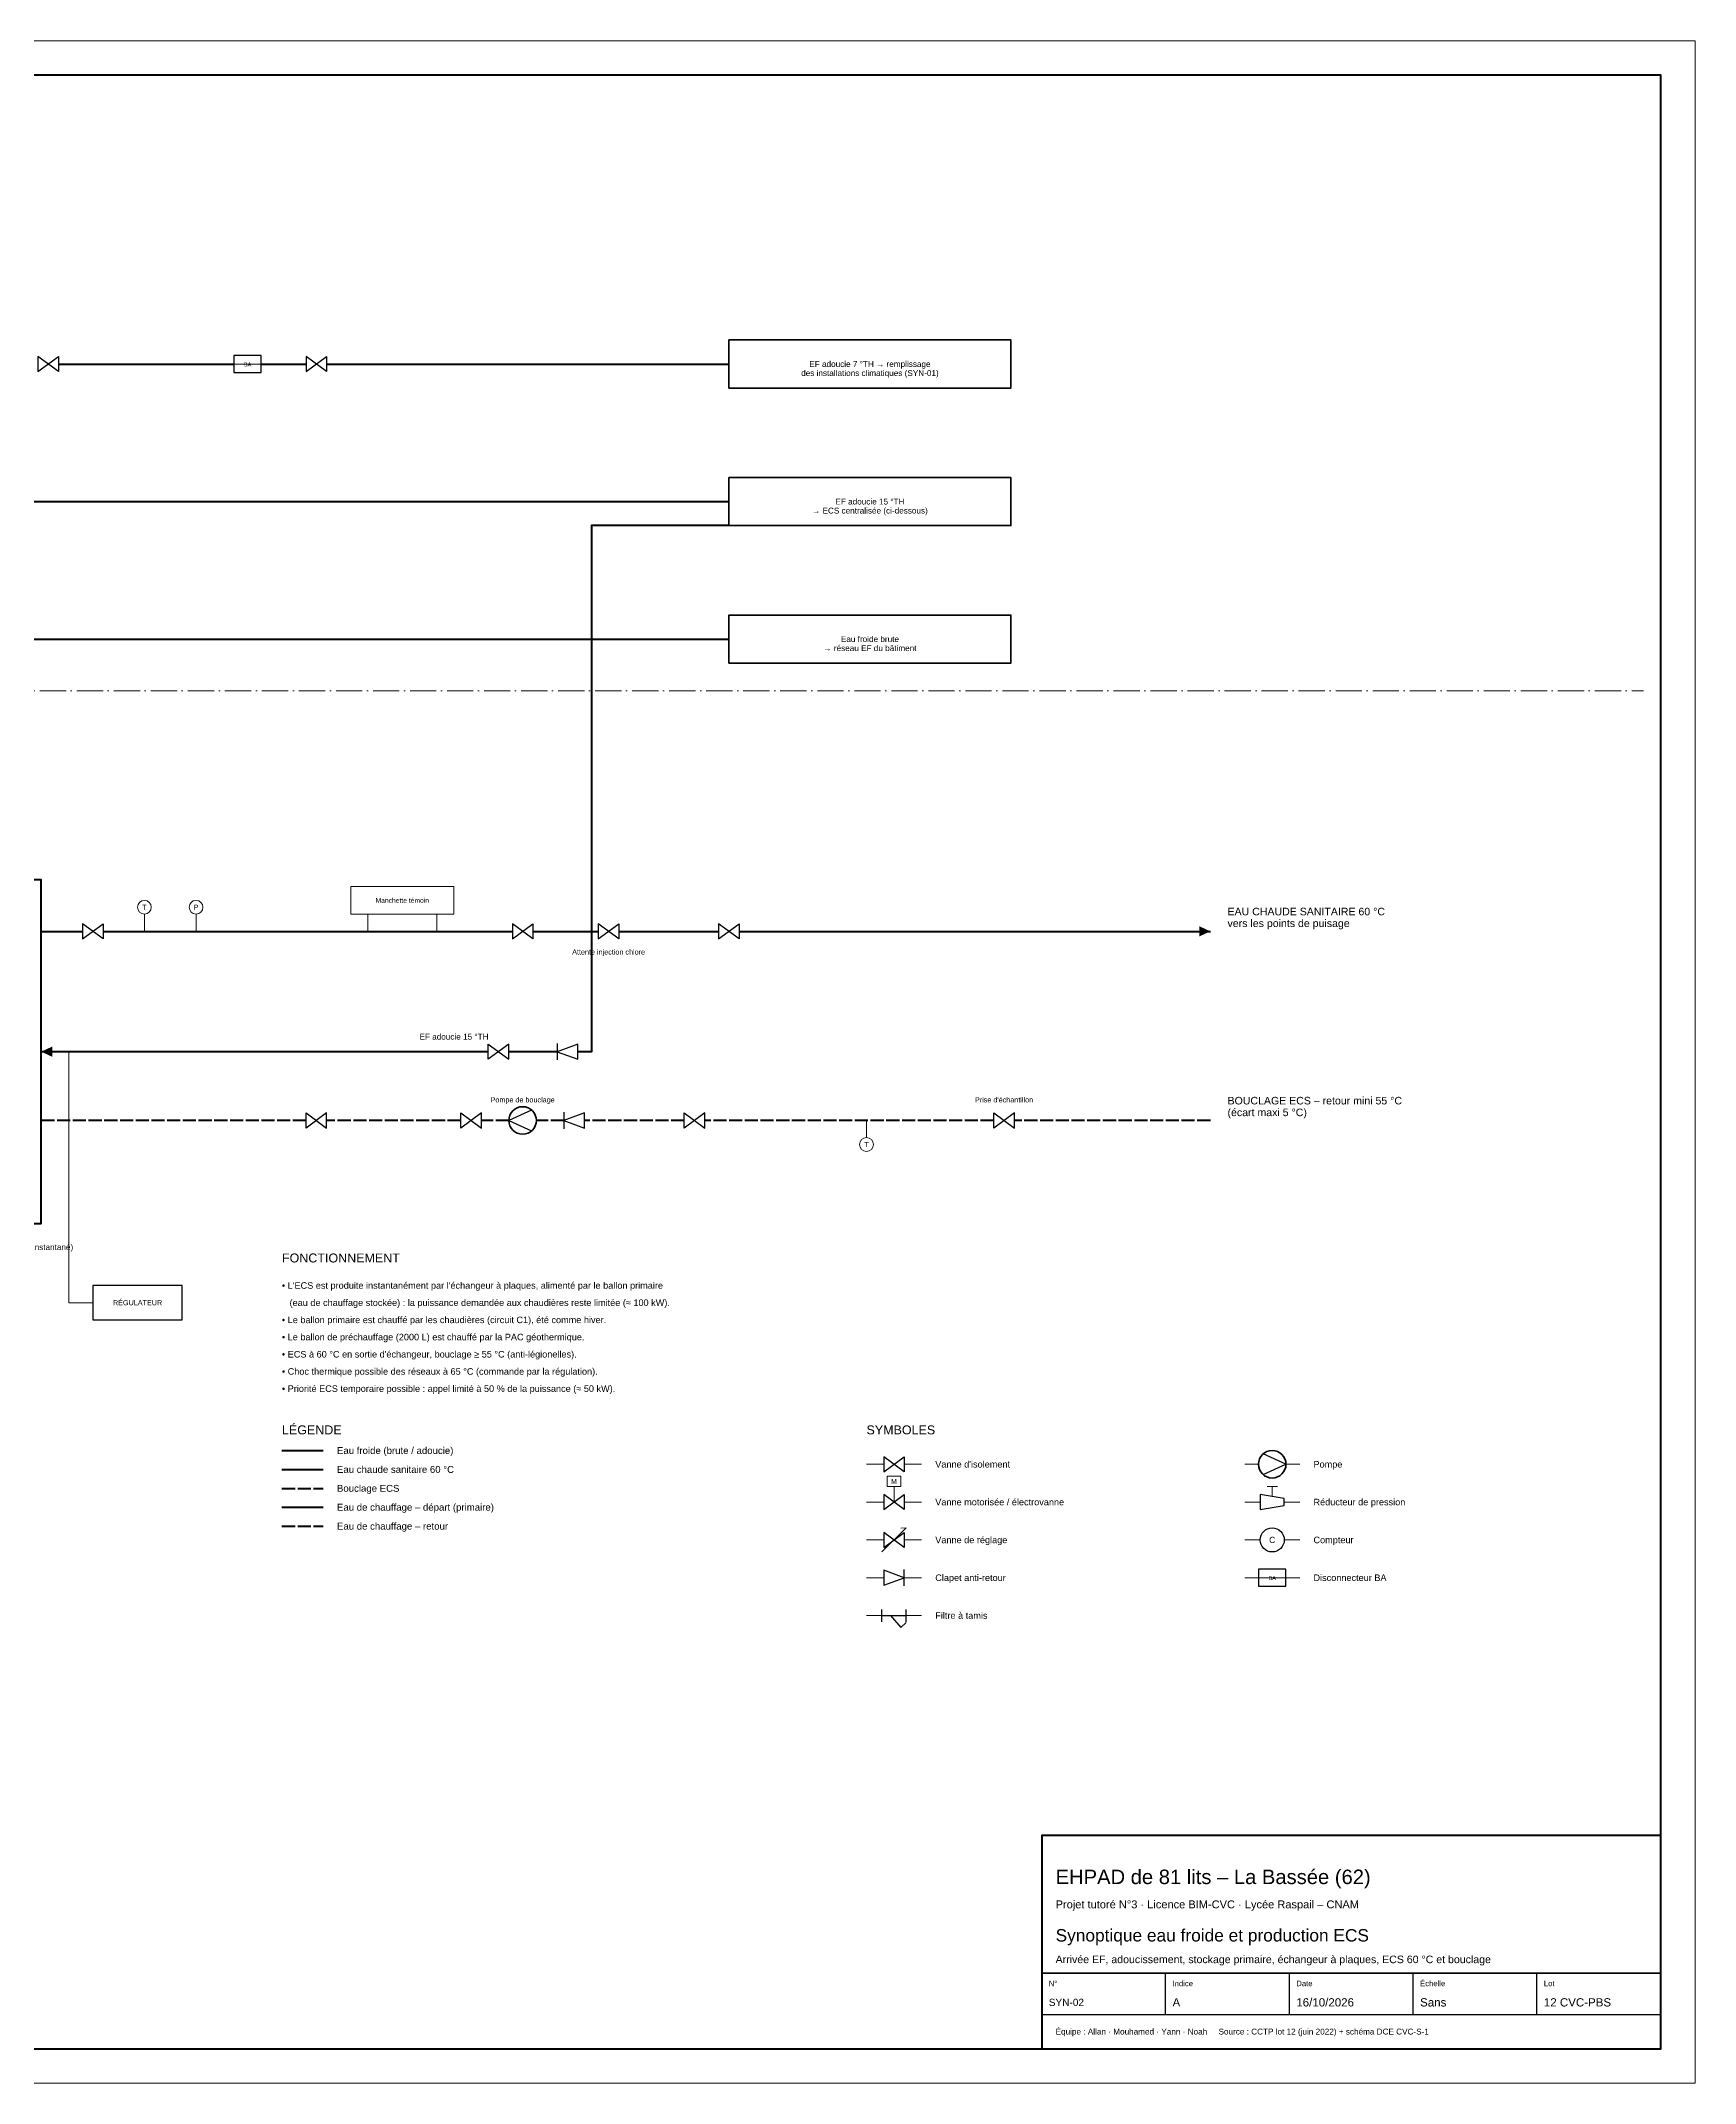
# Model space of a CAD drawing. Header units: millimetres. Extents: x 0 to 841, y 0 to 594.
# Drawn here: x 360 to 841, y 0 to 594 of the extents above; entities that cross this region are included whole.
import ezdxf
from ezdxf.enums import TextEntityAlignment as Align

# ---------------------------------------------------------------- set-up
doc = ezdxf.new("R2010")
doc.units = ezdxf.units.MM
doc.header["$LTSCALE"] = 3
doc.linetypes.add('DASHDOT', pattern=[3.556, 2.54, -0.508, 0, -0.508])
doc.linetypes.add('DASHED', pattern=[1.524, 1.27, -0.254])
for name, color, linetype in [('CADRE', 7, 'Continuous'), ('CVC-ACCESSOIRE', 6, 'Continuous'), ('CVC-CH-ALLER', 1, 'Continuous'), ('CVC-CH-RETOUR', 5, 'DASHED'), ('CVC-EQUIPEMENT', 7, 'Continuous'), ('CVC-LIMITE', 8, 'DASHDOT'), ('CVC-TEXTE', 7, 'Continuous'), ('PBS-BOUCLAGE', 40, 'DASHED'), ('PBS-ECS', 30, 'Continuous'), ('PBS-EF', 150, 'Continuous')]:
    doc.layers.add(name, color=color, linetype=linetype)
doc.styles.get("Standard").update_dxf_attribs({"font": 'arial.ttf'})

msp = doc.modelspace()

# ---------------------------------------------------------------- linework, layer by layer
at = {"layer": 'CADRE', "lineweight": 18}
msp.add_lwpolyline([(0, 0), (841, 0), (841, 594), (0, 594), (0, 0)], dxfattribs=at)
at = {"layer": 'CADRE', "lineweight": 70}
msp.add_lwpolyline([(10, 10), (831, 10), (831, 584), (10, 584), (10, 10)], dxfattribs=at)
at = {"layer": 'CADRE', "lineweight": 50}
msp.add_lwpolyline([(651, 10), (831, 10), (831, 72), (651, 72), (651, 10)], dxfattribs=at)
at = {"layer": 'CADRE', "lineweight": 35}
msp.add_lwpolyline([(651, 32), (831, 32)], dxfattribs=at)
at = {"layer": 'CADRE', "lineweight": 25}
for points in [[(687, 20), (687, 32)], [(723, 20), (723, 32)], [(759, 20), (759, 32)], [(795, 20), (795, 32)], [(651, 20), (831, 20)]]:
    msp.add_lwpolyline(points, dxfattribs=at)
at = {"layer": 'CVC-ACCESSOIRE', "lineweight": 25}
for points in [[(359, 497.8), (365, 502.2), (365, 497.8), (359, 502.2), (359, 497.8)], [(416, 497.5), (424, 497.5), (424, 502.5), (416, 502.5), (416, 497.5)], [(437, 497.8), (443, 502.2), (443, 497.8), (437, 502.2), (437, 497.8)], [(372, 332.8), (378, 337.2), (378, 332.8), (372, 337.2), (372, 332.8)], [(497, 332.8), (503, 337.2), (503, 332.8), (497, 337.2), (497, 332.8)], [(522, 332.8), (528, 337.2), (528, 332.8), (522, 337.2), (522, 332.8)], [(557, 332.8), (563, 337.2), (563, 332.8), (557, 337.2), (557, 332.8)], [(496, 302.2), (490, 297.8), (490, 302.2), (496, 297.8), (496, 302.2)], [(510, 302.4), (510, 297.6)], [(516, 302.2), (510, 300), (516, 297.8), (516, 302.2)], [(443, 282.2), (437, 277.8), (437, 282.2), (443, 277.8), (443, 282.2)], [(488, 282.2), (482, 277.8), (482, 282.2), (488, 277.8), (488, 282.2)], [(502.6, 283), (496, 280), (502.6, 277)], [(512, 282.4), (512, 277.6)], [(518, 282.2), (512, 280), (518, 277.8), (518, 282.2)], [(553, 282.2), (547, 277.8), (547, 282.2), (553, 277.8), (553, 282.2)], [(643, 282.2), (637, 277.8), (637, 282.2), (643, 277.8), (643, 282.2)], [(605, 177.8), (611, 182.2), (611, 177.8), (605, 182.2), (605, 177.8)], [(715.4, 177), (722, 180), (715.4, 183)], [(605, 166.8), (611, 171.2), (611, 166.8), (605, 171.2), (605, 166.8)], [(714.5, 166.8), (721.5, 168), (721.5, 170), (714.5, 171.2), (714.5, 166.8)], [(605, 155.8), (611, 160.2), (611, 155.8), (605, 160.2), (605, 155.8)], [(605, 144.8), (611, 147), (605, 149.2), (605, 144.8)], [(611, 144.6), (611, 149.4)], [(714, 144.5), (722, 144.5), (722, 149.5), (714, 149.5), (714, 144.5)], [(604.5, 134.2), (604.5, 137.8)], [(611.5, 134.2), (611.5, 137.8)], [(604.5, 136), (611.5, 136)], [(607, 136), (610, 132.5), (611.5, 134)]]:
    msp.add_lwpolyline(points, dxfattribs=at)
at = {"layer": 'CVC-ACCESSOIRE', "lineweight": 18}
for points in [[(416, 500), (424, 500)], [(390, 335), (390, 340)], [(405, 335), (405, 340)], [(360, 300), (368, 300), (368, 227), (375, 227)], [(600, 280), (600, 275)], [(606, 173.5), (610, 173.5), (610, 176.5), (606, 176.5), (606, 173.5)], [(608, 169), (608, 173.5)], [(716.5, 173.5), (719.5, 173.5)], [(718, 170.6), (718, 173.5)], [(604.5, 154.5), (611.5, 161.5)], [(611.5, 161.5), (610, 161.4)], [(714, 147), (722, 147)]]:
    msp.add_lwpolyline(points, dxfattribs=at)
for centre in [(390, 342), (405, 342), (600, 273)]:
    msp.add_circle(centre, 2, dxfattribs=at)
at = {"layer": 'CVC-ACCESSOIRE', "lineweight": 35}
for centre in [(500, 280), (718, 180)]:
    msp.add_circle(centre, 4, dxfattribs=at)
at = {"layer": 'CVC-ACCESSOIRE', "lineweight": 25}
msp.add_circle((718, 158), 3.5, dxfattribs=at)
at = {"layer": 'CVC-CH-ALLER', "lineweight": 50}
msp.add_lwpolyline([(430, 167.5), (442, 167.5)], dxfattribs=at)
at = {"layer": 'CVC-CH-RETOUR', "lineweight": 50}
msp.add_lwpolyline([(430, 162), (442, 162)], dxfattribs=at)
at = {"layer": 'CVC-EQUIPEMENT', "lineweight": 35}
for points in [[(560, 493), (642, 493), (642, 507), (560, 507), (560, 493)], [(560, 453), (642, 453), (642, 467), (560, 467), (560, 453)], [(560, 413), (642, 413), (642, 427), (560, 427), (560, 413)]]:
    msp.add_lwpolyline(points, dxfattribs=at)
at = {"layer": 'CVC-EQUIPEMENT', "lineweight": 50}
msp.add_lwpolyline([(330, 250), (360, 250), (360, 350), (330, 350), (330, 250)], dxfattribs=at)
at = {"layer": 'CVC-EQUIPEMENT', "lineweight": 18}
msp.add_lwpolyline([(450, 340), (480, 340), (480, 348), (450, 348), (450, 340)], dxfattribs=at)
at = {"layer": 'CVC-EQUIPEMENT', "lineweight": 25}
msp.add_lwpolyline([(375, 222), (401, 222), (401, 232), (375, 232), (375, 222)], dxfattribs=at)
at = {"layer": 'CVC-LIMITE', "lineweight": 18}
msp.add_lwpolyline([(15, 405), (826, 405)], dxfattribs=at)
at = {"layer": 'CVC-TEXTE', "lineweight": 18}
for points in [[(600, 180), (605, 180)], [(611, 180), (616, 180)], [(710, 180), (714, 180)], [(722, 180), (726, 180)], [(600, 169), (605, 169)], [(611, 169), (616, 169)], [(710, 169), (714.5, 169)], [(721.5, 169), (726, 169)], [(600, 158), (605, 158)], [(611, 158), (616, 158)], [(710, 158), (714.5, 158)], [(721.5, 158), (726, 158)], [(600, 147), (605, 147)], [(611, 147), (616, 147)], [(710, 147), (714, 147)], [(722, 147), (726, 147)], [(600, 136), (604.5, 136)], [(611.5, 136), (616, 136)]]:
    msp.add_lwpolyline(points, dxfattribs=at)
at = {"layer": 'PBS-BOUCLAGE', "lineweight": 50}
for points in [[(437, 280), (360, 280)], [(482, 280), (443, 280)], [(496, 280), (488, 280)], [(512, 280), (504, 280)], [(547, 280), (518, 280)], [(637, 280), (553, 280)], [(700, 280), (643, 280)], [(430, 173), (442, 173)]]:
    msp.add_lwpolyline(points, dxfattribs=at)
at = {"layer": 'PBS-ECS', "lineweight": 18}
for points in [[(455, 335), (455, 340)], [(475, 335), (475, 340)]]:
    msp.add_lwpolyline(points, dxfattribs=at)
at = {"layer": 'PBS-ECS', "lineweight": 60}
for points in [[(360, 335), (372, 335)], [(378, 335), (497, 335)], [(503, 335), (522, 335)], [(528, 335), (557, 335)], [(563, 335), (700, 335)]]:
    msp.add_lwpolyline(points, dxfattribs=at)
at = {"layer": 'PBS-ECS', "lineweight": 50}
msp.add_lwpolyline([(430, 178.5), (442, 178.5)], dxfattribs=at)
at = {"layer": 'PBS-ECS'}
msp.add_solid([(700, 335), (696.83, 336.48), (696.83, 333.52)], dxfattribs=at)
at = {"layer": 'PBS-EF', "lineweight": 50}
for points in [[(365, 500), (416, 500)], [(424, 500), (437, 500)], [(443, 500), (560, 500)], [(327, 460), (560, 460)], [(327, 420), (560, 420)], [(430, 184), (442, 184)]]:
    msp.add_lwpolyline(points, dxfattribs=at)
at = {"layer": 'PBS-EF', "lineweight": 40}
for points in [[(560, 453), (520, 453), (520, 300), (516, 300)], [(490, 300), (360, 300)], [(510, 300), (496, 300)]]:
    msp.add_lwpolyline(points, dxfattribs=at)
at = {"layer": 'PBS-EF'}
msp.add_solid([(360, 300), (363.17, 298.52), (363.17, 301.48)], dxfattribs=at)

# ---------------------------------------------------------------- texts
at = {"layer": 'CVC-TEXTE'}
for s, height, p in [('BA', 1.2, (420, 499.9)), ('EF adoucie 7 °TH → remplissage', 1.7, (601, 500)), ('des installations climatiques (SYN-01)', 1.7, (601, 497.37)), ('→ ECS centralisée (ci-dessous)', 1.7, (601, 457.37)), ('EF adoucie 15 °TH', 1.7, (601, 460)), ('→ réseau EF du bâtiment', 1.7, (601, 417.37)), ('Eau froide brute', 1.7, (601, 420)), ('Manchette témoin', 1.4, (465, 344)), ('T', 1.5, (390, 342)), ('P', 1.5, (405, 342)), ('Attente injection chlore', 1.5, (525, 329)), ('Pompe de bouclage', 1.5, (500, 286)), ("Prise d'échantillon", 1.5, (640, 286)), ('T', 1.5, (600, 273)), ('RÉGULATEUR', 1.5, (388, 227)), ('M', 1.4, (608, 175)), ('C', 1.8, (718, 158)), ('BA', 1.2, (718, 146.9))]:
    msp.add_text(s, height=height, dxfattribs=at).set_placement(p, align=Align.MIDDLE_CENTER)
for s, height, p in [('EAU CHAUDE SANITAIRE 60 °C', 2.2, (705, 339)), ('vers les points de puisage', 2.2, (705, 335.59)), ('EF adoucie 15 °TH', 1.7, (470, 303)), ('BOUCLAGE ECS – retour mini 55 °C', 2.2, (705, 284)), ('(écart maxi 5 °C)', 2.2, (705, 280.59))]:
    msp.add_text(s, height=height, dxfattribs=at).set_placement(p, align=Align.BOTTOM_LEFT)
msp.add_text('Échangeur à plaques (préparateur instantané)', height=1.7, dxfattribs=at).set_placement((345, 244), align=Align.TOP_CENTER)
for s, height, p in [('FONCTIONNEMENT', 2.6, (430, 240)), ("• L'ECS est produite instantanément par l'échangeur à plaques, alimenté par le ballon primaire", 1.9, (430, 232)), ('   (eau de chauffage stockée) : la puissance demandée aux chaudières reste limitée (≈ 100 kW).', 1.9, (430, 227)), ('• Le ballon primaire est chauffé par les chaudières (circuit C1), été comme hiver.', 1.9, (430, 222)), ('• Le ballon de préchauffage (2000 L) est chauffé par la PAC géothermique.', 1.9, (430, 217)), ("• ECS à 60 °C en sortie d'échangeur, bouclage ≥ 55 °C (anti-légionelles).", 1.9, (430, 212)), ('• Choc thermique possible des réseaux à 65 °C (commande par la régulation).', 1.9, (430, 207)), ('• Priorité ECS temporaire possible : appel limité à 50 % de la puissance (≈ 50 kW).', 1.9, (430, 202)), ('LÉGENDE', 2.6, (430, 190)), ('SYMBOLES', 2.6, (600, 190)), ('Eau froide (brute / adoucie)', 2, (446, 184)), ('Eau chaude sanitaire 60 °C', 2, (446, 178.5)), ("Vanne d'isolement", 1.9, (620, 180)), ('Pompe', 1.9, (730, 180)), ('Bouclage ECS', 2, (446, 173)), ('Eau de chauffage – départ (primaire)', 2, (446, 167.5)), ('Vanne motorisée / électrovanne', 1.9, (620, 169)), ('Réducteur de pression', 1.9, (730, 169)), ('Eau de chauffage – retour', 2, (446, 162)), ('Vanne de réglage', 1.9, (620, 158)), ('Compteur', 1.9, (730, 158)), ('Clapet anti-retour', 1.9, (620, 147)), ('Disconnecteur BA', 1.9, (730, 147)), ('Filtre à tamis', 1.9, (620, 136)), ('EHPAD de 81 lits – La Bassée (62)', 4.2, (655, 60)), ('Projet tutoré N°3 · Licence BIM-CVC · Lycée Raspail – CNAM', 2.3, (655, 52)), ('Synoptique eau froide et production ECS', 3.6, (655, 43)), ('Arrivée EF, adoucissement, stockage primaire, échangeur à plaques, ECS 60 °C et bouclage', 2.2, (655, 36)), ('N°', 1.6, (653, 29)), ('Indice', 1.6, (689, 29)), ('Date', 1.6, (725, 29)), ('Échelle', 1.6, (761, 29)), ('Lot', 1.6, (797, 29)), ('SYN-02', 2.1, (653, 23.5)), ('A', 2.4, (689, 23.5)), ('16/10/2026', 2.4, (725, 23.5)), ('Sans', 2.4, (761, 23.5)), ('12 CVC-PBS', 2.4, (797, 23.5)), ('Équipe : Allan · Mouhamed · Yann · Noah     Source : CCTP lot 12 (juin 2022) + schéma DCE CVC-S-1', 1.7, (655, 15))]:
    msp.add_text(s, height=height, dxfattribs=at).set_placement(p, align=Align.MIDDLE_LEFT)

doc.saveas('drawing.dxf')
